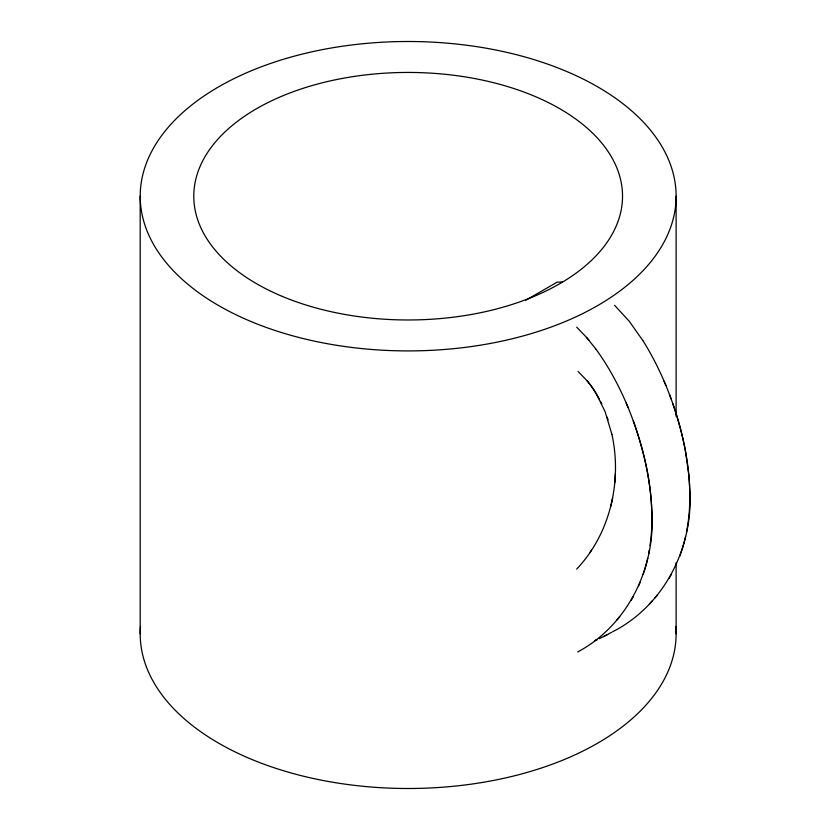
<?xml version="1.0" encoding="UTF-8"?>
<svg xmlns="http://www.w3.org/2000/svg" width="830" height="830" viewBox="0 0 830 830"><rect width="100%" height="100%" fill="white"/><g stroke="black" fill="none" stroke-linecap="round" stroke-linejoin="round"><path stroke-width="1.25" d="M576.674 569.1C610.226 533.763 622.241 481.358 611.876 434.256M577.68 651.965C628.414 624.845 656.105 566.485 651.758 510.035A218.84 126.347 60 0 0 650.813 496.091L650.315 491.391A232.483 134.221 60 0 0 648.313 477.229L647.473 472.498A220.261 127.166 60 0 0 644.464 458.243C635.043 419.534 619.533 381.883 596.179 349.44M612.644 631.765C664.944 605.163 694.222 545.818 689.657 488.165A218.84 126.347 60 0 0 688.713 474.21L685.373 450.617A220.261 127.166 60 0 0 682.353 436.373C674.313 402.913 661.458 370.481 643.312 341.203M648.583 554.129L649.351 549.927M686.472 532.248L687.25 528.046A227.679 131.451 60 0 0 686.244 455.369M679.687 556.349L681.077 552.469A253.358 146.277 60 0 0 685.601 536.408M638.706 585.783L640.303 582.038M631.267 600.173L633.28 596.666M669.167 578.292L671.179 574.785M589.84 552.666L591.5 550.186M617.043 619.823L619.668 616.711M654.943 597.942L657.567 594.83M649.382 603.96L652.204 600.982M525.878 300.211L557.086 282.19L562.481 281.941M599.312 638.675L611.658 632.336M603.524 636.62L607.643 634.514M578.085 371.467L587.163 380.866A59.511 34.362 60 0 1 592.039 387.205A62.395 36.022 60 0 1 596.49 394.043L605.122 411.721L611.876 434.266M614.594 305.305L629.316 321.355L643.323 341.213M576.694 327.186L586.582 337.457L596.179 349.451M586.582 337.457L589.01 340.29M599.208 398.846L593.575 389.426A60.04 34.663 60 0 0 587.163 380.866M600.495 401.336L601.729 403.857M664.114 381.24L665.951 385.608M626.214 403.121L628.051 407.489M669.478 394.52L671.169 399.054M633.28 420.935L634.909 425.51A221.776 128.038 60 0 1 639.401 439.402A227.659 131.441 60 0 1 648.303 477.229A227.42 131.306 60 0 1 650.014 545.673M607.124 417.148L608.058 419.918M676.118 196.212A267.966 154.712 0 0 1 274.17 330.184A267.966 154.712 0 0 1 274.17 62.229A267.966 154.712 0 0 1 676.118 196.212L676.118 416.297M676.118 562.584L676.118 633.788M140.187 196.212L140.187 633.788M612.644 497.834A230.076 132.841 60 0 1 610.673 506.694M615.331 473.619A189.354 109.321 60 0 1 614.76 482.79M686.202 455.348A227.264 131.213 60 0 0 682.353 436.373A226.372 130.694 60 0 0 677.301 417.521A221.579 127.934 60 0 0 672.798 403.619M647.701 558.279A253.358 146.277 60 0 1 643.177 574.35M675.807 626.411A267.966 154.712 0 0 1 408.153 788.5A267.966 154.712 0 0 1 140.498 626.411M597.154 639.66L595.006 640.656L597.154 639.66M282.366 296.424A214.368 123.763 0 0 0 621.38 208.994A214.368 123.763 0 0 0 320.712 83.208A214.368 123.763 0 0 0 282.366 296.424"/></g></svg>
